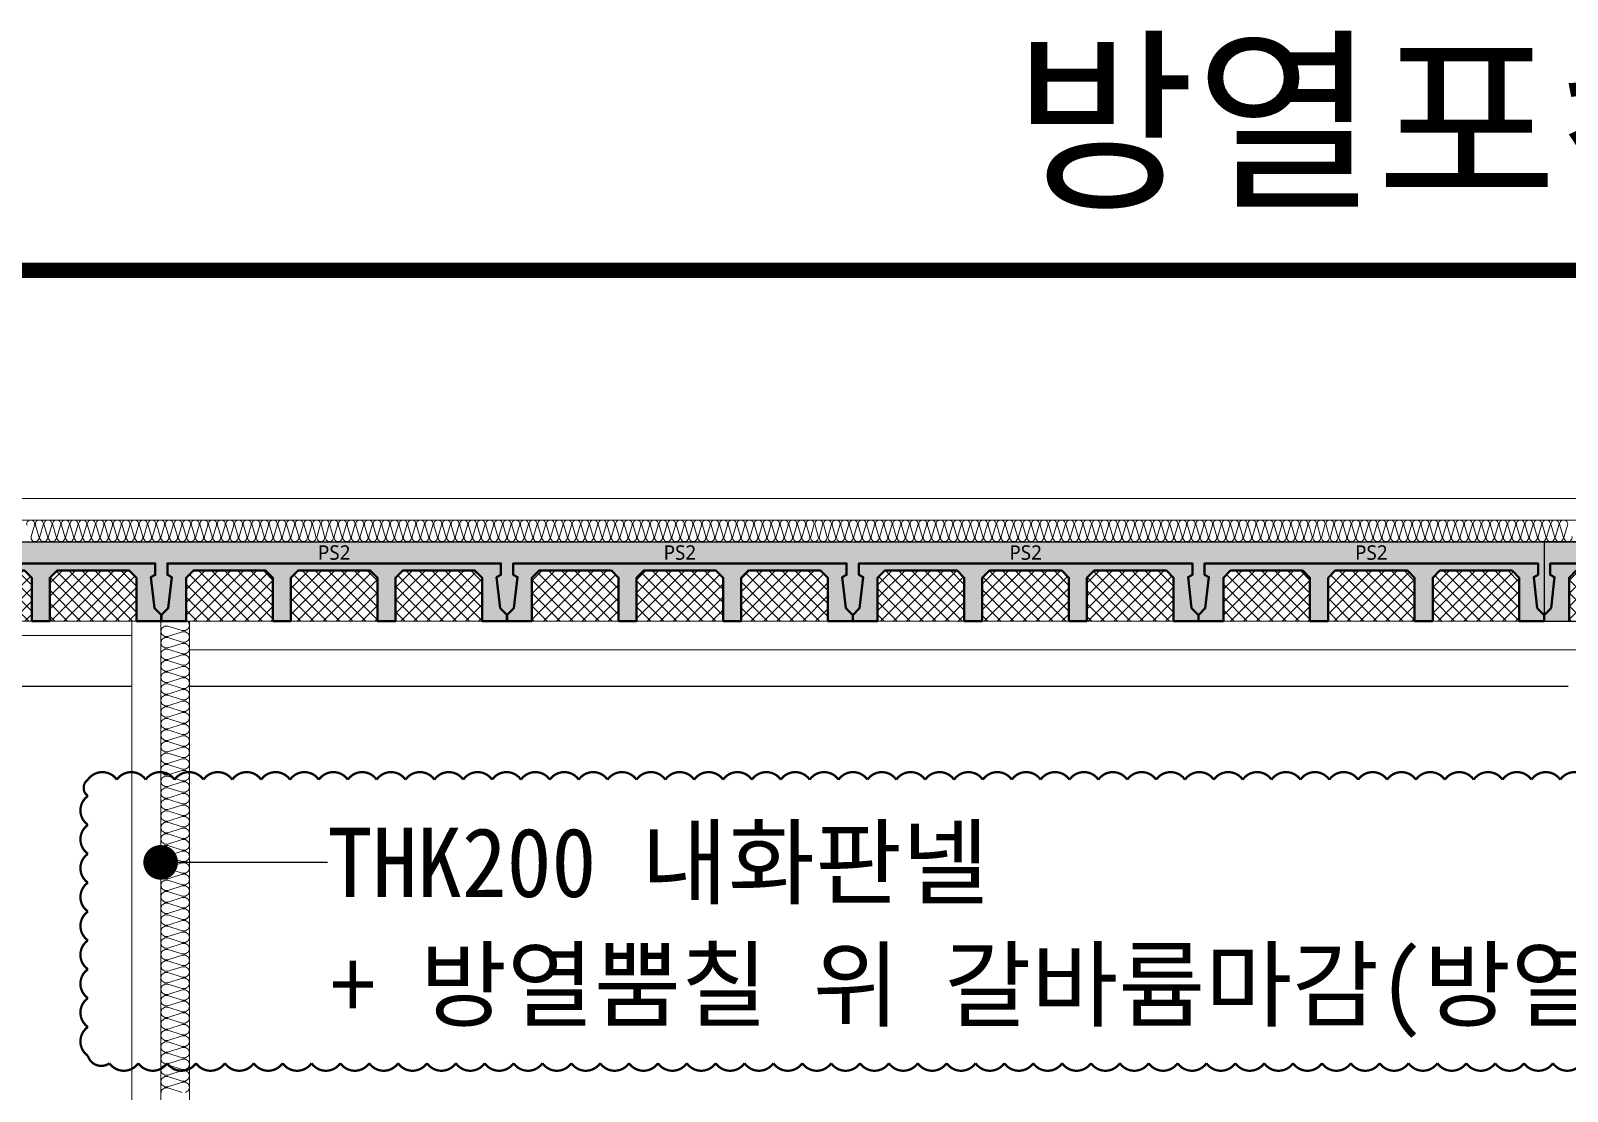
# Model space of a CAD drawing. Header units: millimetres. Extents: x -408440 to 245560, y -226171 to -13195.
# Drawn here: x 177593 to 204204, y -205256 to -186889 of the extents above; entities that cross this region are included whole.
import ezdxf
from ezdxf.enums import TextEntityAlignment as Align
from ezdxf.xclip import XClip

# ---------------------------------------------------------------- set-up
doc = ezdxf.new("R2010")
doc.units = ezdxf.units.MM
doc.header["$LTSCALE"] = 5
doc.header["$MEASUREMENT"] = 0
for name, pattern in [('0731_main_plan$0$form_$0$y-Landschaft$0$_$1$20120914_Verkehrsflächen_Grün$0$20120628_xref - Gammel$1$3_H-GL_F1_U3 - Default$0${ Offset Lines }', [0]), ('CEN', [62, 60, -1, 0, -1]), ('DASHDOTX2', [2, 1, -0.5, 0, -0.5])]:
    doc.linetypes.add(name, pattern=pattern)
doc.layers.get('0').update_dxf_attribs({"linetype": 'CONTINUOUS'})
for name, color, linetype, lineweight in [('A-CONC-LIN1', 2, 'CONTINUOUS', 40), ('A-CONC-LIN2', 7, 'CONTINUOUS', 25), ('A-ELEV-LIN2', 7, 'CONTINUOUS', 25), ('A-MKXS-LEAD', 7, 'CONTINUOUS', 25), ('A-MKXS-MAK2', 3, 'DASHDOTX2', 25), ('A-MKXS-TEXT1', 3, 'CONTINUOUS', 25), ('A-WAXM-PANL', 6, 'CONTINUOUS', 20), ('A-XXXX-FIN2', 6, 'CONTINUOUS', 20), ('A-XXXX-INSL1', 15, 'CONTINUOUS', 18), ('A-XXXX-INSL2', 8, 'CONTINUOUS', 18), ('A-XXXX-TXT1', 3, 'CONTINUOUS', 25), ('REV-202205', 20, 'CONTINUOUS', 25)]:
    doc.layers.add(name, color=color, linetype=linetype, lineweight=lineweight)
doc.layers.add('A-CONC-SOLD', color=253, linetype='CEN')
doc.layers.add('A-XXXX-NPLT', color=144, linetype='CONTINUOUS', lineweight=15, plot=False)
doc.styles.add('돋움체', font='')
doc.styles.add('맑은고딕', font='malgun.ttf')
doc.styles.get('돋움체').set_extended_font_data('DotumChe')

# ---------------------------------------------------------------- blocks, each defined once
blk = doc.blocks.new('PS2')
at = {"layer": 'A-CONC-SOLD'}
h = blk.add_hatch(color=256, dxfattribs=at)
h.dxf.hatch_style = 1
h.paths.add_polyline_path([(1198, 0), (-1198, 0), (-1198, -510), (-1150, -460), (-1125, -245), (-1155, -230), (-1155, -150), (1155, -150), (1155, -230), (1125, -245), (1150, -460), (1198, -510)])
h = blk.add_hatch(color=256, dxfattribs=at)
h.dxf.hatch_style = 1
h.paths.add_polyline_path([(-1150, -460), (-1198, -510), (-1198, -550), (-1025, -550), (-1025, -510), (-1025, -250), (-975, -200), (-475, -200), (-425, -250), (-425, -510), (-425, -550), (-300, -550), (-300, -510), (-300, -250), (-250, -200), (250, -200), (300, -250), (300, -510), (300, -550), (425, -550), (425, -510), (425, -250), (475, -200), (975, -200), (1025, -250), (1025, -510), (1025, -550), (1198, -550), (1198, -510), (1150, -460), (1125, -245), (1155, -230), (1155, -150), (-1155, -150), (-1155, -230), (-1125, -245)])
at = {"layer": 'A-XXXX-INSL2'}
h = blk.add_hatch(dxfattribs=at)
h.set_pattern_fill('ANSI37', color=256, scale=20)
h.set_pattern_definition([(45, (-289951.5, -41968), (-44.90128, 44.90128), []), (135, (-289951.5, -41968), (-44.90128, -44.90128), [])])
h.paths.add_polyline_path([(-975, -200), (-1025, -250), (-1025, -510), (-1025, -550), (-425, -550), (-425, -510), (-425, -250), (-475, -200)])
h.paths.add_polyline_path([(-250, -200), (-300, -250), (-300, -510), (-300, -550), (300, -550), (300, -510), (300, -250), (250, -200)])
h.paths.add_polyline_path([(425, -510), (425, -550), (1025, -550), (1025, -510), (1025, -250), (975, -200), (475, -200), (425, -250)])
at = {"layer": 'A-CONC-LIN1', "color": 2, "linetype": '0731_main_plan$0$form_$0$y-Landschaft$0$_$1$20120914_Verkehrsflächen_Grün$0$20120628_xref - Gammel$1$3_H-GL_F1_U3 - Default$0${ Offset Lines }'}
blk.add_lwpolyline([(-300, -250), (-300, -510), (-300, -510), (-300, -550), (-425, -550), (-425, -510), (-425, -510), (-425, -250), (-475, -200), (-975, -200), (-1025, -250), (-1025, -510), (-1025, -510), (-1025, -550), (-1198, -550), (-1198, -510), (-1150, -460), (-1125, -245), (-1155, -230), (-1155, -150), (1155, -150), (1155, -230), (1125, -245), (1150, -460), (1198, -510), (1198, -550), (1025, -550), (1025, -510), (1025, -510), (1025, -250), (975, -200), (475, -200), (425, -250), (425, -510), (425, -510), (425, -550), (300, -550), (300, -510), (300, -510), (300, -250), (250, -200), (-250, -200)], close=True, dxfattribs=at)
at = {"layer": 'A-CONC-LIN2'}
blk.add_line((-1198, 0), (1198, 0), dxfattribs=at)
at = {"layer": 'A-XXXX-NPLT'}
for p, q in [((-1025, -550), (-425, -550)), ((-300, -550), (300, -550)), ((425, -550), (1025, -550))]:
    blk.add_line(p, q, dxfattribs=at)
at = {"layer": 'A-XXXX-NPLT', "style": '맑은고딕'}
blk.add_text('PS2', height=100, dxfattribs=at).set_placement((0, -75), align=Align.MIDDLE)
blk = doc.blocks.new('지하2층')
at = {"layer": 'A-ELEV-LIN2'}
for p, q in [((4813424, -392419), (4823274, -392419)), ((4823674, -392419), (4833224, -392419))]:
    blk.add_line(p, q, dxfattribs=at)
at = {"layer": 'A-WAXM-PANL'}
for points in [[(4823274, -398089), (4823274, -391969)], [(4823474, -398089), (4823474, -391969)]]:
    blk.add_lwpolyline(points, dxfattribs=at)
at = {"layer": 'A-XXXX-FIN2'}
blk.add_line((4801924, -391119), (4878824, -391119), dxfattribs=at)
at = {"layer": 'A-XXXX-INSL1'}
for points in [[(4823274, -392069), (4820274, -392069), (4820274, -392019), (4802024, -392019)], [(4878024, -401269), (4878024, -392619), (4877824, -392619), (4877824, -392169), (4834824, -392169), (4834824, -392619), (4833824, -392619), (4833824, -392169), (4823674, -392169), (4823674, -396719), (4826374, -396719), (4826374, -398118)]]:
    blk.add_lwpolyline(points, dxfattribs=at)
at = {"layer": 'A-XXXX-INSL2'}
blk.add_line((4801924, -391269), (4878824, -391269), dxfattribs=at)
blk.add_lwpolyline([(4833250, -391382, -1.37259), (4833197, -391382), (4833220, -391305, 1.37259), (4833167, -391305), (4833190, -391382, -1.37259), (4833137, -391382), (4833160, -391305, 1.37259), (4833107, -391305), (4833130, -391382, -1.37259), (4833077, -391382), (4833100, -391305, 1.37259), (4833047, -391305), (4833070, -391382, -1.37259), (4833017, -391382), (4833040, -391305, 1.37259), (4832987, -391305), (4833010, -391382, -1.37259), (4832957, -391382), (4832980, -391305, 1.37259), (4832927, -391305), (4832950, -391382, -1.37259), (4832897, -391382), (4832920, -391305, 1.37259), (4832867, -391305), (4832890, -391382, -1.37259), (4832837, -391382), (4832860, -391305, 1.37259), (4832807, -391305), (4832830, -391382, -1.37259), (4832777, -391382), (4832800, -391305, 1.37259), (4832747, -391305), (4832770, -391382, -1.37259), (4832717, -391382), (4832740, -391305, 1.37259), (4832687, -391305), (4832710, -391382, -1.37259), (4832657, -391382), (4832680, -391305, 1.37259), (4832627, -391305), (4832650, -391382, -1.37259), (4832597, -391382), (4832620, -391305, 1.37259), (4832567, -391305), (4832590, -391382, -1.37259), (4832537, -391382), (4832560, -391305, 1.37259), (4832507, -391305), (4832530, -391382, -1.37259), (4832477, -391382), (4832500, -391305, 1.37259), (4832447, -391305), (4832470, -391382, -1.37259), (4832417, -391382), (4832440, -391305, 1.37259), (4832387, -391305), (4832410, -391382, -1.37259), (4832357, -391382), (4832380, -391305, 1.37259), (4832327, -391305), (4832350, -391382, -1.37259), (4832297, -391382), (4832320, -391305, 1.37259), (4832267, -391305), (4832290, -391382, -1.37259), (4832237, -391382), (4832260, -391305, 1.37259), (4832207, -391305), (4832230, -391382, -1.37259), (4832177, -391382), (4832200, -391305, 1.37259), (4832147, -391305), (4832170, -391382, -1.37259), (4832117, -391382), (4832140, -391305, 1.37259), (4832087, -391305), (4832110, -391382, -1.37259), (4832057, -391382), (4832080, -391305, 1.37259), (4832027, -391305), (4832050, -391382, -1.37259), (4831997, -391382), (4832020, -391305, 1.37259), (4831967, -391305), (4831990, -391382, -1.37259), (4831937, -391382), (4831960, -391305, 1.37259), (4831907, -391305), (4831930, -391382, -1.37259), (4831877, -391382), (4831900, -391305, 1.37259), (4831847, -391305), (4831870, -391382, -1.37259), (4831817, -391382), (4831840, -391305, 1.37259), (4831787, -391305), (4831810, -391382, -1.37259), (4831757, -391382), (4831780, -391305, 1.37259), (4831727, -391305), (4831750, -391382, -1.37259), (4831697, -391382), (4831720, -391305, 1.37259), (4831667, -391305), (4831690, -391382, -1.37259), (4831637, -391382), (4831660, -391305, 1.37259), (4831607, -391305), (4831630, -391382, -1.37259), (4831577, -391382), (4831600, -391305, 1.37259), (4831547, -391305), (4831570, -391382, -1.37259), (4831517, -391382), (4831540, -391305, 1.37259), (4831487, -391305), (4831510, -391382, -1.37259), (4831457, -391382), (4831480, -391305, 1.37259), (4831427, -391305), (4831450, -391382, -1.37259), (4831397, -391382), (4831420, -391305, 1.37259), (4831367, -391305), (4831390, -391382, -1.37259), (4831337, -391382), (4831360, -391305, 1.37259), (4831307, -391305), (4831330, -391382, -1.37259), (4831277, -391382), (4831300, -391305, 1.37259), (4831247, -391305), (4831270, -391382, -1.37259), (4831217, -391382), (4831240, -391305, 1.37259), (4831187, -391305), (4831210, -391382, -1.37259), (4831157, -391382), (4831180, -391305, 1.37259), (4831127, -391305), (4831150, -391382, -1.37259), (4831097, -391382), (4831120, -391305, 1.37259), (4831067, -391305), (4831090, -391382, -1.37259), (4831037, -391382), (4831060, -391305, 1.37259), (4831007, -391305), (4831030, -391382, -1.37259), (4830977, -391382), (4831000, -391305, 1.37259), (4830947, -391305), (4830970, -391382, -1.37259), (4830917, -391382), (4830940, -391305, 1.37259), (4830887, -391305), (4830910, -391382, -1.37259), (4830857, -391382), (4830880, -391305, 1.37259), (4830827, -391305), (4830850, -391382, -1.37259), (4830797, -391382), (4830820, -391305, 1.37259), (4830767, -391305), (4830790, -391382, -1.37259), (4830737, -391382), (4830760, -391305, 1.37259), (4830707, -391305), (4830730, -391382, -1.37259), (4830677, -391382), (4830700, -391305, 1.37259), (4830647, -391305), (4830670, -391382, -1.37259), (4830617, -391382), (4830640, -391305, 1.37259), (4830587, -391305), (4830610, -391382, -1.37259), (4830557, -391382), (4830580, -391305, 1.37259), (4830527, -391305), (4830550, -391382, -1.37259), (4830497, -391382), (4830520, -391305, 1.37259), (4830467, -391305), (4830490, -391382, -1.37259), (4830437, -391382), (4830460, -391305, 1.37259), (4830407, -391305), (4830430, -391382, -1.37259), (4830377, -391382), (4830400, -391305, 1.37259), (4830347, -391305), (4830370, -391382, -1.37259), (4830317, -391382), (4830340, -391305, 1.37259), (4830287, -391305), (4830310, -391382, -1.37259), (4830257, -391382), (4830280, -391305, 1.37259), (4830227, -391305), (4830250, -391382, -1.37259), (4830197, -391382), (4830220, -391305, 1.37259), (4830167, -391305), (4830190, -391382, -1.37259), (4830137, -391382), (4830160, -391305, 1.37259), (4830107, -391305), (4830130, -391382, -1.37259), (4830077, -391382), (4830100, -391305, 1.37259), (4830047, -391305), (4830070, -391382, -1.37259), (4830017, -391382), (4830040, -391305, 1.37259), (4829987, -391305), (4830010, -391382, -1.37259), (4829957, -391382), (4829980, -391305, 1.37259), (4829927, -391305), (4829950, -391382, -1.37259), (4829897, -391382), (4829920, -391305, 1.37259), (4829867, -391305), (4829890, -391382, -1.37259), (4829837, -391382), (4829860, -391305, 1.37259), (4829807, -391305), (4829830, -391382, -1.37259), (4829777, -391382), (4829800, -391305, 1.37259), (4829747, -391305), (4829770, -391382, -1.37259), (4829717, -391382), (4829740, -391305, 1.37259), (4829687, -391305), (4829710, -391382, -1.37259), (4829657, -391382), (4829680, -391305, 1.37259), (4829627, -391305), (4829650, -391382, -1.37259), (4829597, -391382), (4829620, -391305, 1.37259), (4829567, -391305), (4829590, -391382, -1.37259), (4829537, -391382), (4829560, -391305, 1.37259), (4829507, -391305), (4829530, -391382, -1.37259), (4829477, -391382), (4829500, -391305, 1.37259), (4829447, -391305), (4829470, -391382, -1.37259), (4829417, -391382), (4829440, -391305, 1.37259), (4829387, -391305), (4829410, -391382, -1.37259), (4829357, -391382), (4829380, -391305, 1.37259), (4829327, -391305), (4829350, -391382, -1.37259), (4829297, -391382), (4829320, -391305, 1.37259), (4829267, -391305), (4829290, -391382, -1.37259), (4829237, -391382), (4829260, -391305, 1.37259), (4829207, -391305), (4829230, -391382, -1.37259), (4829177, -391382), (4829200, -391305, 1.37259), (4829147, -391305), (4829170, -391382, -1.37259), (4829117, -391382), (4829140, -391305, 1.37259), (4829087, -391305), (4829110, -391382, -1.37259), (4829057, -391382), (4829080, -391305, 1.37259), (4829027, -391305), (4829050, -391382, -1.37259), (4828997, -391382), (4829020, -391305, 1.37259), (4828967, -391305), (4828990, -391382, -1.37259), (4828937, -391382), (4828960, -391305, 1.37259), (4828907, -391305), (4828930, -391382, -1.37259), (4828877, -391382), (4828900, -391305, 1.37259), (4828847, -391305), (4828870, -391382, -1.37259), (4828817, -391382), (4828840, -391305, 1.37259), (4828787, -391305), (4828810, -391382, -1.37259), (4828757, -391382), (4828780, -391305, 1.37259), (4828727, -391305), (4828750, -391382, -1.37259), (4828697, -391382), (4828720, -391305, 1.37259), (4828667, -391305), (4828690, -391382, -1.37259), (4828637, -391382), (4828660, -391305, 1.37259), (4828607, -391305), (4828630, -391382, -1.37259), (4828577, -391382), (4828600, -391305, 1.37259), (4828547, -391305), (4828570, -391382, -1.37259), (4828517, -391382), (4828540, -391305, 1.37259), (4828487, -391305), (4828510, -391382, -1.37259), (4828457, -391382), (4828480, -391305, 1.37259), (4828427, -391305), (4828450, -391382, -1.37259), (4828397, -391382), (4828420, -391305, 1.37259), (4828367, -391305), (4828390, -391382, -1.37259), (4828337, -391382), (4828360, -391305, 1.37259), (4828307, -391305), (4828330, -391382, -1.37259), (4828277, -391382), (4828300, -391305, 1.37259), (4828247, -391305), (4828270, -391382, -1.37259), (4828217, -391382), (4828240, -391305, 1.37259), (4828187, -391305), (4828210, -391382, -1.37259), (4828157, -391382), (4828180, -391305, 1.37259), (4828127, -391305), (4828150, -391382, -1.37259), (4828097, -391382), (4828120, -391305, 1.37259), (4828067, -391305), (4828090, -391382, -1.37259), (4828037, -391382), (4828060, -391305, 1.37259), (4828007, -391305), (4828030, -391382, -1.37259), (4827977, -391382), (4828000, -391305, 1.37259), (4827947, -391305), (4827970, -391382, -1.37259), (4827917, -391382), (4827940, -391305, 1.37259), (4827887, -391305), (4827910, -391382, -1.37259), (4827857, -391382), (4827880, -391305, 1.37259), (4827827, -391305), (4827850, -391382, -1.37259), (4827797, -391382), (4827820, -391305, 1.37259), (4827767, -391305), (4827790, -391382, -1.37259), (4827737, -391382), (4827760, -391305, 1.37259), (4827707, -391305), (4827730, -391382, -1.37259), (4827677, -391382), (4827700, -391305, 1.37259), (4827647, -391305), (4827670, -391382, -1.37259), (4827617, -391382), (4827640, -391305, 1.37259), (4827587, -391305), (4827610, -391382, -1.37259), (4827557, -391382), (4827580, -391305, 1.37259), (4827527, -391305), (4827550, -391382, -1.37259), (4827497, -391382), (4827520, -391305, 1.37259), (4827467, -391305), (4827490, -391382, -1.37259), (4827437, -391382), (4827460, -391305, 1.37259), (4827407, -391305), (4827430, -391382, -1.37259), (4827377, -391382), (4827400, -391305, 1.37259), (4827347, -391305), (4827370, -391382, -1.37259), (4827317, -391382), (4827340, -391305, 1.37259), (4827287, -391305), (4827310, -391382, -1.37259), (4827257, -391382), (4827280, -391305, 1.37259), (4827227, -391305), (4827250, -391382, -1.37259), (4827197, -391382), (4827220, -391305, 1.37259), (4827167, -391305), (4827190, -391382, -1.37259), (4827137, -391382), (4827160, -391305, 1.37259), (4827107, -391305), (4827130, -391382, -1.37259), (4827077, -391382), (4827100, -391305, 1.37259), (4827047, -391305), (4827070, -391382, -1.37259), (4827017, -391382), (4827040, -391305, 1.37259), (4826987, -391305), (4827010, -391382, -1.37259), (4826957, -391382), (4826980, -391305, 1.37259), (4826927, -391305), (4826950, -391382, -1.37259), (4826897, -391382), (4826920, -391305, 1.37259), (4826867, -391305), (4826890, -391382, -1.37259), (4826837, -391382), (4826860, -391305, 1.37259), (4826807, -391305), (4826830, -391382, -1.37259), (4826777, -391382), (4826800, -391305, 1.37259), (4826747, -391305), (4826770, -391382, -1.37259), (4826717, -391382), (4826740, -391305, 1.37259), (4826687, -391305), (4826710, -391382, -1.37259), (4826657, -391382), (4826680, -391305, 1.37259), (4826627, -391305), (4826650, -391382, -1.37259), (4826597, -391382), (4826620, -391305, 1.37259), (4826567, -391305), (4826590, -391382, -1.37259), (4826537, -391382), (4826560, -391305, 1.37259), (4826507, -391305), (4826530, -391382, -1.37259), (4826477, -391382), (4826500, -391305, 1.37259), (4826447, -391305), (4826470, -391382, -1.37259), (4826417, -391382), (4826440, -391305, 1.37259), (4826387, -391305), (4826410, -391382, -1.37259), (4826357, -391382), (4826380, -391305, 1.37259), (4826327, -391305), (4826350, -391382, -1.37259), (4826297, -391382), (4826320, -391305, 1.37259), (4826267, -391305), (4826290, -391382, -1.37259), (4826237, -391382), (4826260, -391305, 1.37259), (4826207, -391305), (4826230, -391382, -1.37259), (4826177, -391382), (4826200, -391305, 1.37259), (4826147, -391305), (4826170, -391382, -1.37259), (4826117, -391382), (4826140, -391305, 1.37259), (4826087, -391305), (4826110, -391382, -1.37259), (4826057, -391382), (4826080, -391305, 1.37259), (4826027, -391305), (4826050, -391382, -1.37259), (4825997, -391382), (4826020, -391305, 1.37259), (4825967, -391305), (4825990, -391382, -1.37259), (4825937, -391382), (4825960, -391305, 1.37259), (4825907, -391305), (4825930, -391382, -1.37259), (4825877, -391382), (4825900, -391305, 1.37259), (4825847, -391305), (4825870, -391382, -1.37259), (4825817, -391382), (4825840, -391305, 1.37259), (4825787, -391305), (4825810, -391382, -1.37259), (4825757, -391382), (4825780, -391305, 1.37259), (4825727, -391305), (4825750, -391382, -1.37259), (4825697, -391382), (4825720, -391305, 1.37259), (4825667, -391305), (4825690, -391382, -1.37259), (4825637, -391382), (4825660, -391305, 1.37259), (4825607, -391305), (4825630, -391382, -1.37259), (4825577, -391382), (4825600, -391305, 1.37259), (4825547, -391305), (4825570, -391382, -1.37259), (4825517, -391382), (4825540, -391305, 1.37259), (4825487, -391305), (4825510, -391382, -1.37259), (4825457, -391382), (4825480, -391305, 1.37259), (4825427, -391305), (4825450, -391382, -1.37259), (4825397, -391382), (4825420, -391305, 1.37259), (4825367, -391305), (4825390, -391382, -1.37259), (4825337, -391382), (4825360, -391305, 1.37259), (4825307, -391305), (4825330, -391382, -1.37259), (4825277, -391382), (4825300, -391305, 1.37259), (4825247, -391305), (4825270, -391382, -1.37259), (4825217, -391382), (4825240, -391305, 1.37259), (4825187, -391305), (4825210, -391382, -1.37259), (4825157, -391382), (4825180, -391305, 1.37259), (4825127, -391305), (4825150, -391382, -1.37259), (4825097, -391382), (4825120, -391305, 1.37259), (4825067, -391305), (4825090, -391382, -1.37259), (4825037, -391382), (4825060, -391305, 1.37259), (4825007, -391305), (4825030, -391382, -1.37259), (4824977, -391382), (4825000, -391305, 1.37259), (4824947, -391305), (4824970, -391382, -1.37259), (4824917, -391382), (4824940, -391305, 1.37259), (4824887, -391305), (4824910, -391382, -1.37259), (4824857, -391382), (4824880, -391305, 1.37259), (4824827, -391305), (4824850, -391382, -1.37259), (4824797, -391382), (4824820, -391305, 1.37259), (4824767, -391305), (4824790, -391382, -1.37259), (4824737, -391382), (4824760, -391305, 1.37259), (4824707, -391305), (4824730, -391382, -1.37259), (4824677, -391382), (4824700, -391305, 1.37259), (4824647, -391305), (4824670, -391382, -1.37259), (4824617, -391382), (4824640, -391305, 1.37259), (4824587, -391305), (4824610, -391382, -1.37259), (4824557, -391382), (4824580, -391305, 1.37259), (4824527, -391305), (4824550, -391382, -1.37259), (4824497, -391382), (4824520, -391305, 1.37259), (4824467, -391305), (4824490, -391382, -1.37259), (4824437, -391382), (4824460, -391305, 1.37259), (4824407, -391305), (4824430, -391382, -1.37259), (4824377, -391382), (4824400, -391305, 1.37259), (4824347, -391305), (4824370, -391382, -1.37259), (4824317, -391382), (4824340, -391305, 1.37259), (4824287, -391305), (4824310, -391382, -1.37259), (4824257, -391382), (4824280, -391305, 1.37259), (4824227, -391305), (4824250, -391382, -1.37259), (4824197, -391382), (4824220, -391305, 1.37259), (4824167, -391305), (4824190, -391382, -1.37259), (4824137, -391382), (4824160, -391305, 1.37259), (4824107, -391305), (4824130, -391382, -1.37259), (4824077, -391382), (4824100, -391305, 1.37259), (4824047, -391305), (4824070, -391382, -1.37259), (4824017, -391382), (4824040, -391305, 1.37259), (4823987, -391305), (4824010, -391382, -1.37259), (4823957, -391382), (4823980, -391305, 1.37259), (4823927, -391305), (4823950, -391382, -1.37259), (4823897, -391382), (4823920, -391305, 1.37259), (4823867, -391305), (4823890, -391382, -1.37259), (4823837, -391382), (4823860, -391305, 1.37259), (4823807, -391305), (4823830, -391382, -1.37259), (4823777, -391382), (4823800, -391305, 1.37259), (4823747, -391305), (4823770, -391382, -1.37259), (4823717, -391382), (4823740, -391305, 1.37259), (4823687, -391305), (4823710, -391382, -1.37259), (4823657, -391382), (4823680, -391305, 1.37259), (4823627, -391305), (4823650, -391382, -1.37259), (4823597, -391382), (4823620, -391305, 1.37259), (4823567, -391305), (4823590, -391382, -1.37259), (4823537, -391382), (4823560, -391305, 1.37259), (4823507, -391305), (4823530, -391382, -1.37259), (4823477, -391382), (4823500, -391305, 1.37259), (4823447, -391305), (4823470, -391382, -1.37259), (4823417, -391382), (4823440, -391305, 1.37259), (4823387, -391305), (4823410, -391382, -1.37259), (4823357, -391382), (4823380, -391305, 1.37259), (4823327, -391305), (4823350, -391382, -1.37259), (4823297, -391382), (4823320, -391305, 1.37259), (4823267, -391305), (4823290, -391382, -1.37259), (4823237, -391382), (4823260, -391305, 1.37259), (4823207, -391305), (4823230, -391382, -1.37259), (4823177, -391382), (4823200, -391305, 1.37259), (4823147, -391305), (4823170, -391382, -1.37259), (4823117, -391382), (4823140, -391305, 1.37259), (4823087, -391305), (4823110, -391382, -1.37259), (4823057, -391382), (4823080, -391305, 1.37259), (4823027, -391305), (4823050, -391382, -1.37259), (4822997, -391382), (4823020, -391305, 1.37259), (4822967, -391305), (4822990, -391382, -1.37259), (4822937, -391382), (4822960, -391305, 1.37259), (4822907, -391305), (4822930, -391382, -1.37259), (4822877, -391382), (4822900, -391305, 1.37259), (4822847, -391305), (4822870, -391382, -1.37259), (4822817, -391382), (4822840, -391305, 1.37259), (4822787, -391305), (4822810, -391382, -1.37259), (4822757, -391382), (4822780, -391305, 1.37259), (4822727, -391305), (4822750, -391382, -1.37259), (4822697, -391382), (4822720, -391305, 1.37259), (4822667, -391305), (4822690, -391382, -1.37259), (4822637, -391382), (4822660, -391305, 1.37259), (4822607, -391305), (4822630, -391382, -1.37259), (4822577, -391382), (4822600, -391305, 1.37259), (4822547, -391305)], format="xyb", dxfattribs=at)
for points in [[(4823474, -395239), (4823482, -395217), (4823502, -395203), (4823524, -395203), (4823624, -395235)], [(4823646, -395235), (4823666, -395221), (4823674, -395199), (4823666, -395177), (4823646, -395163), (4823624, -395163), (4823524, -395195), (4823502, -395195), (4823482, -395181), (4823474, -395159), (4823482, -395137), (4823502, -395123), (4823524, -395123), (4823624, -395155), (4823646, -395155), (4823666, -395141), (4823674, -395119), (4823666, -395097), (4823646, -395083), (4823624, -395083), (4823524, -395115), (4823502, -395115), (4823482, -395101), (4823474, -395079), (4823482, -395057), (4823502, -395043), (4823524, -395043), (4823624, -395075), (4823646, -395075), (4823666, -395061), (4823674, -395039), (4823666, -395017), (4823646, -395003), (4823624, -395003), (4823524, -395035), (4823502, -395035), (4823482, -395021), (4823474, -394999), (4823482, -394977), (4823502, -394963), (4823524, -394963), (4823624, -394995), (4823646, -394995), (4823666, -394981), (4823674, -394959), (4823666, -394937), (4823646, -394923), (4823624, -394923), (4823524, -394955), (4823502, -394955), (4823482, -394941), (4823474, -394919), (4823482, -394897), (4823502, -394883), (4823524, -394883), (4823624, -394915), (4823646, -394915), (4823666, -394901), (4823674, -394879), (4823666, -394857), (4823646, -394843), (4823624, -394843), (4823524, -394875), (4823502, -394875), (4823482, -394861), (4823474, -394839), (4823482, -394817), (4823502, -394803), (4823524, -394803), (4823624, -394835), (4823646, -394835), (4823666, -394821), (4823674, -394799), (4823666, -394777), (4823646, -394763), (4823624, -394763), (4823524, -394795), (4823502, -394795), (4823482, -394781), (4823474, -394759), (4823482, -394737), (4823502, -394723), (4823524, -394723), (4823624, -394755), (4823646, -394755), (4823666, -394741), (4823674, -394719), (4823666, -394697), (4823646, -394683), (4823624, -394683), (4823524, -394715), (4823502, -394715), (4823482, -394701), (4823474, -394679), (4823482, -394657), (4823502, -394643), (4823524, -394643), (4823624, -394675), (4823646, -394675), (4823666, -394661), (4823674, -394639), (4823666, -394617), (4823646, -394603), (4823624, -394603), (4823524, -394635), (4823502, -394635), (4823482, -394621), (4823474, -394599), (4823482, -394577), (4823502, -394563), (4823524, -394563), (4823624, -394595), (4823646, -394595), (4823666, -394581), (4823674, -394559), (4823666, -394537), (4823646, -394523), (4823624, -394523), (4823524, -394555), (4823502, -394555), (4823482, -394541), (4823474, -394519), (4823482, -394497), (4823502, -394483), (4823524, -394483), (4823624, -394515), (4823646, -394515), (4823666, -394501), (4823674, -394479), (4823666, -394457), (4823646, -394443), (4823624, -394443), (4823524, -394475), (4823502, -394475), (4823482, -394461), (4823474, -394439), (4823482, -394417), (4823502, -394403), (4823524, -394403), (4823624, -394435), (4823646, -394435), (4823666, -394421), (4823674, -394399), (4823666, -394377), (4823646, -394363), (4823624, -394363), (4823524, -394395), (4823502, -394395), (4823482, -394381), (4823474, -394359), (4823482, -394337), (4823502, -394323), (4823524, -394323), (4823624, -394355), (4823646, -394355), (4823666, -394341), (4823674, -394319), (4823666, -394297), (4823646, -394283), (4823624, -394283), (4823524, -394315), (4823502, -394315), (4823482, -394301), (4823474, -394279), (4823482, -394257), (4823502, -394243), (4823524, -394243), (4823624, -394275), (4823646, -394275), (4823666, -394261), (4823674, -394239), (4823666, -394217), (4823646, -394203), (4823624, -394203), (4823524, -394235), (4823502, -394235), (4823482, -394221), (4823474, -394199), (4823482, -394177), (4823502, -394163), (4823524, -394163), (4823624, -394195), (4823646, -394195), (4823666, -394181), (4823674, -394159), (4823666, -394137), (4823646, -394123), (4823624, -394123), (4823524, -394155), (4823502, -394155), (4823482, -394141), (4823474, -394119), (4823482, -394097), (4823502, -394083), (4823524, -394083), (4823624, -394115), (4823646, -394115), (4823666, -394101), (4823674, -394079), (4823666, -394057), (4823646, -394043), (4823624, -394043), (4823524, -394075), (4823502, -394075), (4823482, -394061), (4823474, -394039), (4823482, -394017), (4823502, -394003), (4823524, -394003), (4823624, -394035), (4823646, -394035), (4823666, -394021), (4823674, -393999), (4823666, -393977), (4823646, -393963), (4823624, -393963), (4823524, -393995), (4823502, -393995), (4823482, -393981), (4823474, -393959), (4823482, -393937), (4823502, -393923), (4823524, -393923), (4823624, -393955), (4823646, -393955), (4823666, -393941), (4823674, -393919), (4823666, -393897), (4823646, -393883), (4823624, -393883), (4823524, -393915), (4823502, -393915), (4823482, -393901), (4823474, -393879), (4823482, -393857), (4823502, -393843), (4823524, -393843), (4823624, -393875), (4823646, -393875), (4823666, -393861), (4823674, -393839), (4823666, -393817), (4823646, -393803), (4823624, -393803), (4823524, -393835), (4823502, -393835), (4823482, -393821), (4823474, -393799), (4823482, -393777), (4823502, -393763), (4823524, -393763), (4823624, -393795), (4823646, -393795), (4823666, -393781), (4823674, -393759), (4823666, -393737), (4823646, -393723), (4823624, -393723), (4823524, -393755), (4823502, -393755), (4823482, -393741), (4823474, -393719), (4823482, -393697), (4823502, -393683), (4823524, -393683), (4823624, -393715), (4823646, -393715), (4823666, -393701), (4823674, -393679), (4823666, -393657), (4823646, -393643), (4823624, -393643), (4823524, -393675), (4823502, -393675), (4823482, -393661), (4823474, -393639), (4823482, -393617), (4823502, -393603), (4823524, -393603), (4823624, -393635), (4823646, -393635), (4823666, -393621), (4823674, -393599), (4823666, -393577), (4823646, -393563), (4823624, -393563), (4823524, -393595), (4823502, -393595), (4823482, -393581), (4823474, -393559), (4823482, -393537), (4823502, -393523), (4823524, -393523), (4823624, -393555), (4823646, -393555), (4823666, -393541), (4823674, -393519), (4823666, -393497), (4823646, -393483), (4823624, -393483), (4823524, -393515), (4823502, -393515), (4823482, -393501), (4823474, -393479), (4823482, -393457), (4823502, -393443), (4823524, -393443), (4823624, -393475), (4823646, -393475), (4823666, -393461), (4823674, -393439), (4823666, -393417), (4823646, -393403), (4823624, -393403), (4823524, -393435), (4823502, -393435), (4823482, -393421), (4823474, -393399), (4823482, -393377), (4823502, -393363), (4823524, -393363), (4823624, -393395), (4823646, -393395), (4823666, -393381), (4823674, -393359), (4823666, -393337), (4823646, -393323), (4823624, -393323), (4823524, -393355), (4823502, -393355), (4823482, -393341), (4823474, -393319), (4823482, -393297), (4823502, -393283), (4823524, -393283), (4823624, -393315), (4823646, -393315), (4823666, -393301), (4823674, -393279), (4823666, -393257), (4823646, -393243), (4823624, -393243), (4823524, -393275), (4823502, -393275), (4823482, -393261), (4823474, -393239), (4823482, -393217), (4823502, -393203), (4823524, -393203), (4823624, -393235), (4823646, -393235), (4823666, -393221), (4823674, -393199), (4823666, -393177), (4823646, -393163), (4823624, -393163), (4823524, -393195), (4823502, -393195), (4823482, -393181), (4823474, -393159), (4823482, -393137), (4823502, -393123), (4823524, -393123), (4823624, -393155), (4823646, -393155), (4823666, -393141), (4823674, -393119), (4823666, -393097), (4823646, -393083), (4823624, -393083), (4823524, -393115), (4823502, -393115), (4823482, -393101), (4823474, -393079), (4823482, -393057), (4823502, -393043), (4823524, -393043), (4823624, -393075), (4823646, -393075), (4823666, -393061), (4823674, -393039), (4823666, -393017), (4823646, -393003), (4823624, -393003), (4823524, -393035), (4823502, -393035), (4823482, -393021), (4823474, -392999), (4823482, -392977), (4823502, -392963), (4823524, -392963), (4823624, -392995), (4823646, -392995), (4823666, -392981), (4823674, -392959), (4823666, -392937), (4823646, -392923), (4823624, -392923), (4823524, -392955), (4823502, -392955), (4823482, -392941), (4823474, -392919), (4823482, -392897), (4823502, -392883), (4823524, -392883), (4823624, -392915), (4823646, -392915), (4823666, -392901), (4823674, -392879), (4823666, -392857), (4823646, -392843), (4823624, -392843), (4823524, -392875), (4823502, -392875), (4823482, -392861), (4823474, -392839), (4823482, -392817), (4823502, -392803), (4823524, -392803), (4823624, -392835), (4823646, -392835), (4823666, -392821), (4823674, -392799), (4823666, -392777), (4823646, -392763), (4823624, -392763), (4823524, -392795), (4823502, -392795), (4823482, -392781), (4823474, -392759), (4823482, -392737), (4823502, -392723), (4823524, -392723), (4823624, -392755), (4823646, -392755), (4823666, -392741), (4823674, -392719), (4823666, -392697), (4823646, -392683), (4823624, -392683), (4823524, -392715), (4823502, -392715), (4823482, -392701), (4823474, -392679), (4823482, -392657), (4823502, -392643), (4823524, -392643), (4823624, -392675), (4823646, -392675), (4823666, -392661), (4823674, -392639), (4823666, -392617), (4823646, -392603), (4823624, -392603), (4823524, -392635), (4823502, -392635), (4823482, -392621), (4823474, -392599), (4823482, -392577), (4823502, -392563), (4823524, -392563), (4823624, -392595), (4823646, -392595), (4823666, -392581), (4823674, -392559), (4823666, -392537), (4823646, -392523), (4823624, -392523), (4823524, -392555), (4823502, -392555), (4823482, -392541), (4823474, -392519), (4823482, -392497), (4823502, -392483), (4823524, -392483), (4823624, -392515), (4823646, -392515), (4823666, -392501), (4823674, -392479), (4823666, -392457), (4823646, -392443), (4823624, -392443), (4823524, -392475), (4823502, -392475), (4823482, -392461), (4823474, -392439), (4823482, -392417), (4823502, -392403), (4823524, -392403), (4823624, -392435), (4823646, -392435), (4823666, -392421), (4823674, -392399), (4823666, -392377), (4823646, -392363), (4823624, -392363), (4823524, -392395), (4823502, -392395), (4823482, -392381), (4823474, -392359), (4823482, -392337), (4823502, -392323), (4823524, -392323), (4823624, -392355), (4823646, -392355), (4823666, -392341), (4823674, -392319), (4823666, -392297), (4823646, -392283), (4823624, -392283), (4823524, -392315), (4823502, -392315), (4823482, -392301), (4823474, -392279), (4823482, -392257), (4823502, -392243), (4823524, -392243), (4823624, -392275), (4823646, -392275), (4823666, -392261), (4823674, -392239), (4823666, -392217), (4823646, -392203), (4823624, -392203), (4823524, -392235), (4823502, -392235), (4823482, -392221), (4823474, -392199), (4823482, -392177), (4823502, -392163), (4823524, -392163), (4823624, -392195), (4823646, -392195), (4823666, -392181), (4823674, -392159), (4823666, -392137), (4823646, -392123), (4823624, -392123), (4823524, -392155), (4823502, -392155), (4823482, -392141), (4823474, -392119), (4823482, -392097), (4823502, -392083), (4823524, -392083), (4823624, -392115), (4823646, -392115), (4823666, -392101), (4823674, -392079), (4823666, -392057), (4823646, -392043), (4823624, -392043), (4823524, -392075), (4823502, -392075), (4823482, -392061), (4823474, -392039), (4823482, -392017), (4823502, -392003), (4823524, -392003), (4823624, -392035), (4823646, -392035), (4823666, -392021), (4823674, -391999), (4823666, -391977), (4823654, -391969)], [(4826374, -398069), (4826374, -396719), (4823674, -396719), (4823674, -391969)]]:
    blk.add_lwpolyline(points, dxfattribs=at)
for p in [(4822281, -391419), (4824676, -391419), (4827071, -391419), (4829466, -391419), (4831861, -391419)]:
    blk.add_blockref('PS2', p)
ref = blk.add_blockref('PS2', (4834256, -391419))
XClip(ref).set_block_clipping_path([(-1197.5, -549.9999999991), (-232.5000000093, 0.0000000002)])

msp = doc.modelspace()

# ---------------------------------------------------------------- linework, layer by layer
at = {"layer": 'A-MKXS-LEAD', "const_width": 300}
msp.add_lwpolyline([(179992.5, -201291.8, 1), (179692.5, -201291.8, 1)], format="xyb", close=True, dxfattribs=at)
at = {"layer": 'A-MKXS-LEAD'}
msp.add_lwpolyline([(182734.1, -201291.8), (179842.5, -201291.8)], dxfattribs=at)
at = {"layer": 'A-MKXS-MAK2', "ltscale": 500, "const_width": 262.5}
msp.add_lwpolyline([(146672.6, -226040), (210060, -226040, 0.4142136), (215060, -221040), (215060, -196038.5, 0.4142136), (210060, -191038.5), (146672.6, -191038.5, 0.4142136), (141672.6, -196038.5), (141672.6, -221040, 0.4142136)], format="xyb", close=True, dxfattribs=at)
at = {"layer": 'REV-202205', "const_width": 40}
msp.add_lwpolyline([(204455.4, -204770.2, -0.5205671), (203955.4, -204770.2, -0.5205671), (203455.4, -204770.2, -0.5205671), (202955.4, -204770.2, -0.5205671), (202455.4, -204770.2, -0.5205671), (201955.4, -204770.2, -0.5205671), (201455.4, -204770.2, -0.5205671), (200955.4, -204770.2, -0.5205671), (200455.4, -204770.2, -0.5205671), (199955.4, -204770.2, -0.5205671), (199455.4, -204770.2, -0.5205671), (198955.4, -204770.2, -0.5205671), (198455.4, -204770.2, -0.5205671), (197955.4, -204770.2, -0.5205671), (197455.4, -204770.2, -0.5205671), (196955.4, -204770.2, -0.5205671), (196455.4, -204770.2, -0.5205671), (195955.4, -204770.2, -0.5205671), (195455.4, -204770.2, -0.5205671), (194955.4, -204770.2, -0.5205671), (194455.4, -204770.2, -0.5205671), (193955.4, -204770.2, -0.5205671), (193455.4, -204770.2, -0.5205671), (192955.4, -204770.2, -0.5205671), (192455.4, -204770.2, -0.5205671), (191955.4, -204770.2, -0.5205671), (191455.4, -204770.2, -0.5205671), (190955.4, -204770.2, -0.5205671), (190455.4, -204770.2, -0.5205671), (189955.4, -204770.2, -0.5205671), (189455.4, -204770.2, -0.5205671), (188955.4, -204770.2, -0.5205671), (188455.4, -204770.2, -0.5205671), (187955.4, -204770.2, -0.5205671), (187455.4, -204770.2, -0.5205671), (186955.4, -204770.2, -0.5205671), (186455.4, -204770.2, -0.5205671), (185955.4, -204770.2, -0.5205671), (185455.4, -204770.2, -0.5205671), (184955.4, -204770.2, -0.5205671), (184455.4, -204770.2, -0.5205671), (183955.4, -204770.2, -0.5205671), (183455.4, -204770.2, -0.5205671), (182955.4, -204770.2, -0.5205671), (182455.4, -204770.2, -0.5205671), (181955.4, -204770.2, -0.5205671), (181455.4, -204770.2, -0.5205671), (180955.4, -204770.2, -0.5205671), (180455.4, -204770.2, -0.5205671), (179955.4, -204770.2, -0.5205671), (179455.4, -204770.2, -0.5205671), (178955.4, -204770.2, -0.5205671), (178583.2, -204642.4, -0.5205671), (178583.2, -204142.4, -0.5205671), (178583.2, -203642.4, -0.5205671), (178583.2, -203142.4, -0.5205671), (178583.2, -202642.4, -0.5205671), (178583.2, -202142.4, -0.5205671), (178583.2, -201642.4, -0.5205671), (178583.2, -201142.4, -0.5205671), (178583.2, -200642.4, -0.5205671), (178583.2, -200142.4, -0.5205671), (178583.2, -199858.6, -0.5205671), (179083.2, -199858.6, -0.5205671), (179583.2, -199858.6, -0.5205671), (180083.2, -199858.6, -0.5205671), (180583.2, -199858.6, -0.5205671), (181083.2, -199858.6, -0.5205671), (181583.2, -199858.6, -0.5205671), (182083.2, -199858.6, -0.5205671), (182583.2, -199858.6, -0.5205671), (183083.2, -199858.6, -0.5205671), (183583.2, -199858.6, -0.5205671), (184083.2, -199858.6, -0.5205671), (184583.2, -199858.6, -0.5205671), (185083.2, -199858.6, -0.5205671), (185583.2, -199858.6, -0.5205671), (186083.2, -199858.6, -0.5205671), (186583.2, -199858.6, -0.5205671), (187083.2, -199858.6, -0.5205671), (187583.2, -199858.6, -0.5205671), (188083.2, -199858.6, -0.5205671), (188583.2, -199858.6, -0.5205671), (189083.2, -199858.6, -0.5205671), (189583.2, -199858.6, -0.5205671), (190083.2, -199858.6, -0.5205671), (190583.2, -199858.6, -0.5205671), (191083.2, -199858.6, -0.5205671), (191583.2, -199858.6, -0.5205671), (192083.2, -199858.6, -0.5205671), (192583.2, -199858.6, -0.5205671), (193083.2, -199858.6, -0.5205671), (193583.2, -199858.6, -0.5205671), (194083.2, -199858.6, -0.5205671), (194583.2, -199858.6, -0.5205671), (195083.2, -199858.6, -0.5205671), (195583.2, -199858.6, -0.5205671), (196083.2, -199858.6, -0.5205671), (196583.2, -199858.6, -0.5205671), (197083.2, -199858.6, -0.5205671), (197583.2, -199858.6, -0.5205671), (198083.2, -199858.6, -0.5205671), (198583.2, -199858.6, -0.5205671), (199083.2, -199858.6, -0.5205671), (199583.2, -199858.6, -0.5205671), (200083.2, -199858.6, -0.5205671), (200583.2, -199858.6, -0.5205671), (201083.2, -199858.6, -0.5205671), (201583.2, -199858.6, -0.5205671), (202083.2, -199858.6, -0.5205671), (202583.2, -199858.6, -0.5205671), (203083.2, -199858.6, -0.5205671), (203583.2, -199858.6, -0.5205671), (204083.2, -199858.6, -0.5205671), (204583.2, -199858.6, -0.5205671)], format="xyb", dxfattribs=at)

# ---------------------------------------------------------------- block references
ref = msp.add_blockref('지하2층', (-11878841.9, 782809.4), dxfattribs=dict(xscale=2.5, yscale=2.5, zscale=2.5))
XClip(ref).set_block_clipping_path([(4808205.797060851, -403539.763741599), (4837560.757056457, -389539.1669572717)])

# ---------------------------------------------------------------- texts
at = {"layer": 'A-MKXS-TEXT1', "style": '돋움체'}
for s, p in [('THK200 내화판넬', (182734.1, -201291.8)), ('+ 방열뿜칠 위 갈바륨마감(방열상세 참조)', (182785, -203409.6))]:
    msp.add_text(s, height=1200, dxfattribs=at).set_placement(p, align=Align.MIDDLE_LEFT)
at = {"layer": 'A-XXXX-TXT1', "style": '돋움체'}
msp.add_text('방열포켓 단면', height=2500, dxfattribs=at).set_placement((215060, -188458.8), align=Align.MIDDLE_RIGHT)

doc.saveas('drawing.dxf')
